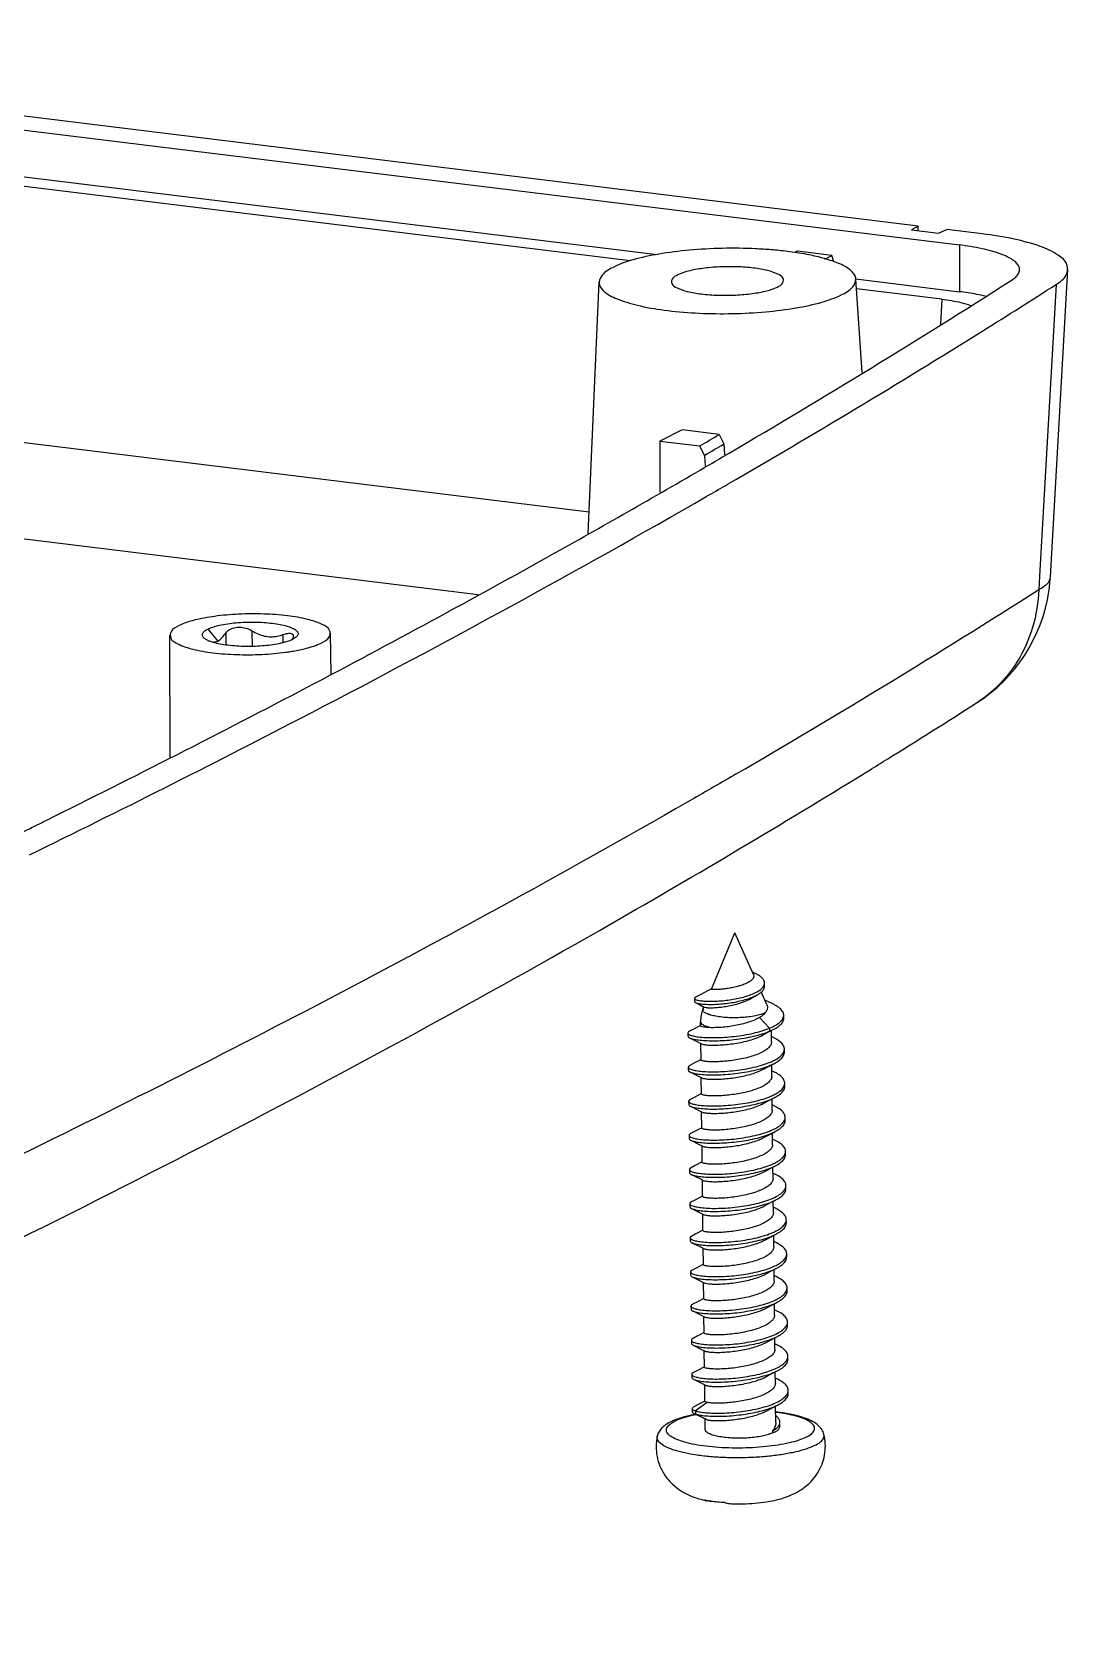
# Model space of a CAD drawing. Header units: millimetres. Extents: x -25 to 785, y -3301 to -3016.
# Drawn here: x 111.3 to 143.6, y -3164.8 to -3114.8 of the extents above; entities that cross this region are included whole.
import ezdxf

# ---------------------------------------------------------------- set-up
doc = ezdxf.new("R2010")
doc.units = ezdxf.units.MM

# ---------------------------------------------------------------- blocks, each defined once
blk = doc.blocks.new('*u2')
at = {"color": 7}
for p, q in [((73.794, 25.599), (27.889, 31.244)), ((27.108, 30.908), (75.074, 25.009)), ((64.821, 24.512), (23.929, 29.54)), ((24.476, 29.776), (65.657, 24.712)), ((73.794, 25.599), (73.584, 25.481)), ((73.792, 25.455), (73.794, 25.599)), ((73.584, 25.481), (74.423, 25.378)), ((74.423, 25.378), (74.679, 25.49)), ((75.779, 25.355), (74.679, 25.49)), ((70.03, 24.811), (69.944, 24.768)), ((71.101, 24.68), (70.03, 24.811)), ((70.88, 24.57), (71.101, 24.68)), ((71.167, 24.486), (71.101, 24.68)), ((75.074, 25.009), (75.079, 23.553)), ((77.906, 14.667), (78.451, 24.24)), ((63.516, 16.013), (63.851, 23.855)), ((72.041, 21.032), (71.85, 23.946)), ((71.851, 23.95), (75.079, 23.553)), ((74.527, 23.318), (71.87, 23.645)), ((78.086, 23.778), (77.568, 14.686)), ((8.695, 23.44), (63.545, 16.695)), ((74.527, 23.318), (74.482, 22.54)), ((-0.003, 21.504), (60.085, 14.115)), ((66.441, 19.245), (65.743, 18.9)), ((67.593, 19.103), (66.441, 19.245)), ((67.593, 19.103), (67.743, 18.809)), ((65.743, 18.9), (66.988, 18.747)), ((65.743, 18.9), (65.749, 17.304)), ((67.138, 18.452), (66.988, 18.747)), ((67.743, 18.809), (67.763, 18.469)), ((67.138, 18.452), (67.157, 18.119)), ((67.796, 17.519), (67.857, 17.554)), ((66.82, 16.955), (67.188, 17.167)), ((77.568, 14.686), (77.544, 14.27)), ((51.667, 13.04), (51.977, 12.668)), ((50.498, 9.05), (50.489, 12.851)), ((52.229, 12.917), (52.235, 12.548)), ((53.039, 12.99), (53.047, 12.499)), ((54.01, 12.87), (54.01, 12.613)), ((54.429, 12.794), (54.31, 12.715)), ((55.514, 11.635), (55.488, 12.908)), ((68.105, 8.515), (68.06, 8.489)), ((72.136, 8.56), (72.259, 8.636)), ((67.349, 1.824), (68.082, 3.579)), ((68.66, 2.279), (68.082, 3.579)), ((68.733, 2.3), (68.627, 2.353)), ((69.006, 1.915), (69.005, 2.012)), ((66.825, 1.531), (66.826, 1.435)), ((69.075, 1.346), (68.903, 1.732)), ((67.084, 1.284), (67.127, 1.261)), ((67.091, 1.206), (67.116, 1.265)), ((69.286, 1.347), (69.015, 1.481)), ((69.603, 0.914), (69.602, 1.011)), ((67.015, 0.681), (67.014, 0.806)), ((68.846, 0.935), (69.163, 0.606)), ((69.164, 0.509), (68.887, 0.356)), ((68.942, 0.383), (69.174, 0.507)), ((69.163, 0.606), (69.164, 0.509)), ((69.164, 0.509), (69.297, 0.571)), ((69.174, 0.507), (69.297, 0.571)), ((69.221, 0.175), (69.217, 0.529)), ((66.618, 0.453), (66.619, 0.357)), ((66.671, 0.302), (66.938, 0.17)), ((66.938, 0.17), (67.04, 0.118)), ((67.027, -0.382), (67.021, 0.128)), ((68.887, 0.356), (68.942, 0.383)), ((69.302, 0.299), (69.219, 0.34)), ((69.625, -0.141), (69.623, -0.044)), ((66.63, -0.61), (66.631, -0.707)), ((66.683, -0.761), (66.95, -0.894)), ((66.95, -0.894), (67.053, -0.946)), ((67.039, -1.446), (67.033, -0.936)), ((69.233, -0.889), (69.229, -0.535)), ((69.314, -0.765), (69.231, -0.723)), ((69.637, -1.205), (69.636, -1.108)), ((66.642, -1.674), (66.643, -1.771)), ((66.695, -1.825), (66.962, -1.958)), ((66.962, -1.958), (67.065, -2.009)), ((67.051, -2.51), (67.046, -2)), ((69.245, -1.953), (69.241, -1.598)), ((69.326, -1.828), (69.243, -1.787)), ((69.649, -2.268), (69.648, -2.172)), ((66.654, -2.738), (66.655, -2.834)), ((66.708, -2.889), (66.974, -3.022)), ((69.257, -3.017), (69.253, -2.662)), ((69.338, -2.892), (69.255, -2.851)), ((69.36, -2.903), (69.338, -2.892)), ((66.974, -3.022), (67.077, -3.073)), ((67.063, -3.574), (67.058, -3.064)), ((69.661, -3.332), (69.66, -3.235)), ((66.666, -3.801), (66.667, -3.898)), ((66.72, -3.952), (66.986, -4.085)), ((69.269, -4.08), (69.265, -3.726)), ((69.351, -3.956), (69.268, -3.914)), ((66.986, -4.085), (67.089, -4.137)), ((67.076, -4.637), (67.07, -4.127)), ((69.673, -4.396), (69.672, -4.299)), ((66.678, -4.865), (66.679, -4.962)), ((69.282, -5.144), (69.277, -4.79)), ((69.363, -5.019), (69.28, -4.978)), ((66.732, -5.016), (66.999, -5.149)), ((66.999, -5.149), (67.101, -5.201)), ((67.088, -5.701), (67.082, -5.191)), ((69.685, -5.46), (69.684, -5.363)), ((66.69, -5.929), (66.691, -6.026)), ((69.294, -6.208), (69.29, -5.853)), ((66.744, -6.08), (67.011, -6.213)), ((67.011, -6.213), (67.113, -6.264)), ((67.1, -6.765), (67.094, -6.255)), ((69.375, -6.083), (69.292, -6.042)), ((69.697, -6.523), (69.696, -6.427)), ((66.702, -6.993), (66.703, -7.089)), ((69.306, -7.271), (69.302, -6.917)), ((66.756, -7.143), (67.023, -7.276)), ((67.023, -7.276), (67.125, -7.328)), ((67.112, -7.828), (67.106, -7.318)), ((69.387, -7.147), (69.304, -7.106)), ((69.709, -7.587), (69.708, -7.49)), ((69.318, -8.335), (69.314, -7.981)), ((66.714, -8.056), (66.716, -8.153)), ((66.768, -8.207), (67.035, -8.34)), ((67.035, -8.34), (67.137, -8.392)), ((67.124, -8.892), (67.118, -8.382)), ((69.399, -8.211), (69.316, -8.169)), ((69.721, -8.651), (69.72, -8.554)), ((66.727, -9.12), (66.728, -9.217)), ((66.78, -9.271), (67.047, -9.404)), ((67.047, -9.404), (67.149, -9.455)), ((67.136, -9.956), (67.13, -9.446)), ((69.33, -9.399), (69.326, -9.044)), ((69.411, -9.274), (69.328, -9.233)), ((69.734, -9.714), (69.732, -9.618)), ((66.739, -10.184), (66.74, -10.28)), ((66.792, -10.335), (67.059, -10.468)), ((67.059, -10.468), (67.162, -10.519)), ((67.148, -11.021), (67.142, -10.51)), ((69.342, -10.463), (69.338, -10.108)), ((69.423, -10.338), (69.34, -10.297)), ((69.746, -10.778), (69.745, -10.681)), ((66.753, -11.249), (66.754, -11.346)), ((66.806, -11.399), (66.855, -11.418)), ((67.223, -11.057), (66.853, -11.322)), ((66.853, -11.322), (66.855, -11.418)), ((66.853, -11.422), (67.073, -11.532)), ((66.855, -11.418), (67.229, -11.601)), ((69.356, -11.687), (69.35, -11.172)), ((67.073, -11.532), (67.175, -11.583)), ((67.158, -11.905), (67.155, -11.573)), ((67.175, -11.583), (67.229, -11.601)), ((69.252, -11.947), (69.252, -12.002)), ((69.485, -11.771), (69.484, -11.675)), ((69.595, -14.033), (69.694, -13.996)), ((69.839, -13.941), (69.934, -13.897)), ((67.287, -14.134), (67.233, -14.127))]:
    blk.add_line(p, q, dxfattribs=at)
for points in [[(67.349, 1.825), (67.234, 1.764), (67.045, 1.665), (66.86, 1.568)], [(68.602, 1.539), (68.688, 1.59), (68.781, 1.643)], [(66.856, 1.402), (66.963, 1.347), (67.084, 1.284)], [(67.015, 0.692), (66.813, 0.585), (66.669, 0.509)], [(67.027, -0.372), (66.979, -0.398), (66.825, -0.479), (66.681, -0.555)], [(68.955, -0.68), (69.188, -0.556), (69.311, -0.492)], [(67.039, -1.436), (66.837, -1.543), (66.693, -1.619)], [(68.967, -1.744), (69.2, -1.62), (69.323, -1.555)], [(67.051, -2.499), (66.85, -2.606), (66.705, -2.682)], [(68.979, -2.807), (69.212, -2.684), (69.335, -2.619)], [(67.063, -3.563), (66.845, -3.679), (66.717, -3.746)], [(68.991, -3.871), (69.224, -3.747), (69.347, -3.683)], [(67.075, -4.627), (66.857, -4.743), (66.729, -4.81)], [(69.003, -4.935), (69.237, -4.811), (69.36, -4.746)], [(67.088, -5.69), (66.869, -5.806), (66.742, -5.873)], [(69.015, -5.998), (69.249, -5.875), (69.372, -5.81)], [(67.1, -6.754), (66.881, -6.87), (66.754, -6.937)], [(69.027, -7.062), (69.261, -6.938), (69.384, -6.874)], [(67.112, -7.818), (66.893, -7.934), (66.766, -8.001)], [(69.04, -8.126), (69.273, -8.002), (69.396, -7.938)], [(67.124, -8.882), (66.906, -8.997), (66.778, -9.064)], [(69.052, -9.19), (69.285, -9.066), (69.408, -9.001)], [(67.136, -9.945), (66.918, -10.061), (66.79, -10.128)], [(69.064, -10.253), (69.297, -10.13), (69.42, -10.065)], [(67.145, -11.014), (66.934, -11.126), (66.802, -11.196)], [(69.076, -11.317), (69.309, -11.193), (69.432, -11.129)]]:
    blk.add_lwpolyline(points, dxfattribs=at)
for centre, radius, start, end in [((68.185, 12.234), 12.666, 83.0818, 85.3526), ((68.46, 14.471), 10.412, 81.3681, 83.1032), ((68.788, 16.635), 8.223, 79.2638, 81.3641), ((69.022, 17.876), 6.961, 77.2023, 79.2517), ((69.705, 20.408), 4.337, 69.3817, 71.8391), ((-71.065, 255.289), 274.537, 300.41137, 302.5611), ((-60.307, 240.143), 256.84, 302.00073, 302.60402), ((-72.185, 259.333), 279.408, 300.08001, 301.98107), ((-79.516, 267.812), 288.959, 300.46461, 300.60386), ((-79.002, 266.911), 288.25, 300.46338, 300.60297), ((-80.393, 271.07), 292.868, 300.28501, 300.42241), ((-83.407, 278.484), 301.605, 299.95449, 300.08788), ((72.921, 14.951), 4.993, 351.5194, 356.7378), ((-69.174, 244.325), 272.858, 300.20615, 302.52778), ((72.915, 14.951), 5, 302.557, 351.536), ((52.036, 13.481), 0.875, 244.3919, 245.8991), ((52.114, 13.656), 1.066, 245.8886, 248.2994), ((53.933, 12.928), 0.42, 327.6855, 330.4885), ((53.113, 19.523), 7.271, 277.7717, 278.2654), ((53.221, 18.789), 6.529, 278.2501, 279.7024), ((-65.148, 231.201), 261.564, 301.84197, 302.55592), ((-68.855, 237.147), 268.571, 301.69677, 301.84441), ((68.788, 2.023), 0.219, 334.7271, 335.8661), ((68.02, 0.818), 1.007, 157.3364, 180.6506), ((68.779, 1.555), 0.533, 296.3465, 297.6967), ((69.338, 1.027), 0.266, 333.7283, 336.1114), ((69.357, -0.029), 0.269, 334.2284, 336.5998), ((69.372, -1.095), 0.265, 334.8465, 336.6204), ((69.388, -2.16), 0.261, 335.4685, 336.6318), ((69.404, -3.226), 0.257, 336.0942, 336.6327), ((69.481, -8.551), 0.239, 338.4437, 339.2847), ((69.496, -9.615), 0.237, 338.3873, 339.9325), ((67.868, -16.642), 5.313, 100.9029, 101.4679), ((67.817, -16.112), 4.768, 101.2661, 102.1201), ((66.89, -13.291), 1.816, 112.2247, 116.2864), ((68.988, -11.518), 0.551, 296.3233, 298.6788), ((69.022, -12.054), 2.056, 296.3456, 299.2694), ((67.938, -10.673), 3.525, 256.8723, 258.4646), ((67.326, -12.879), 1.255, 268.2166, 272.8756)]:
    blk.add_arc(centre, radius, start, end, dxfattribs=at)
for points, start_tangent, end_tangent in [([(76.253, 56.596), (69.348, 52.329), (62.039, 48.103), (54.329, 43.92), (46.223, 39.783), (37.725, 35.693), (28.842, 31.655), (19.579, 27.669), (9.941, 23.738)], (-0.842403, -0.538848), (-0.929379, -0.369127)), ([(75.985, 57.039), (66.4, 51.283), (54.103, 44.571), (40.794, 37.976), (26.493, 31.51), (11.224, 25.183)], (-0.846581, -0.532259), (-0.929373, -0.369142)), ([(76.041, 56.939), (62.956, 49.165), (47.116, 40.832), (29.709, 32.691), (11.309, 24.974)], (-0.845268, -0.534342), (-0.929024, -0.370018)), ([(78.442, 24.241), (78.423, 24.394), (78.146, 24.693), (77.59, 24.963), (76.774, 25.19), (75.779, 25.355)], (0.060268, 0.998182), (-0.992523, 0.122054)), ([(69.211, 24.858), (68.73, 24.889), (67.69, 24.902), (66.661, 24.846), (65.714, 24.724), (64.911, 24.546), (64.31, 24.322)], (-0.996686, 0.081342), (-0.896036, -0.443982)), ([(71.056, 24.528), (70.563, 24.664)], (-0.950047, 0.312108), (-0.97507, 0.221899)), ([(76.946, 24.24), (76.926, 24.336), (76.855, 24.442), (76.732, 24.545), (76.561, 24.643), (76.342, 24.735), (76.079, 24.819), (75.778, 24.893), (75.074, 25.009)], (0.001191, 0.999999), (-0.992523, 0.122054)), ([(64.31, 24.322), (63.949, 24.069), (63.854, 23.855)], (-0.896036, -0.443982), (-0.095175, -0.995461)), ([(66.302, 24.077), (66.126, 23.943), (66.108, 23.867)], (-0.896036, -0.443982), (-0.010963, -0.99994)), ([(69.594, 23.907), (69.583, 23.969), (69.42, 24.101), (69.103, 24.211), (68.664, 24.29), (68.146, 24.329), (67.598, 24.325), (67.076, 24.278), (66.629, 24.192), (66.302, 24.077)], (0.010963, 0.99994), (-0.896036, -0.443982)), ([(71.849, 23.946), (71.848, 23.97), (71.67, 24.23), (71.232, 24.467)], (-0.013356, 0.999911), (-0.935787, 0.352566)), ([(76.69, 23.905), (76.828, 24.01), (76.912, 24.118), (76.945, 24.227), (76.946, 24.24)], (0.842403, 0.538848), (0.001191, 0.999999)), ([(78.086, 23.778), (78.401, 24.079), (78.442, 24.241)], (0.842397, 0.538857), (0.060268, 0.998182)), ([(63.854, 23.855), (63.854, 23.803), (64.032, 23.543), (64.47, 23.307), (65.139, 23.109), (65.992, 22.965), (66.972, 22.884), (68.012, 22.871), (69.041, 22.927), (69.988, 23.049), (70.791, 23.227), (71.392, 23.451)], (-0.095175, -0.995461), (0.896036, 0.443982)), ([(66.108, 23.867), (66.119, 23.804), (66.282, 23.673), (66.599, 23.562), (67.038, 23.484), (67.556, 23.444), (68.104, 23.449), (68.626, 23.496), (69.073, 23.581), (69.4, 23.696)], (-0.010963, -0.99994), (0.896036, 0.443982)), ([(69.4, 23.696), (69.576, 23.83), (69.594, 23.907)], (0.896036, 0.443982), (0.010963, 0.99994)), ([(71.392, 23.451), (71.753, 23.704), (71.849, 23.946)], (0.896036, 0.443982), (-0.013356, 0.999911)), ([(75.887, 23.412), (75.614, 23.47), (75.079, 23.553)], (-0.972865, 0.231373), (-0.992523, 0.122054)), ([(74.527, 23.318), (75.119, 23.215), (75.418, 23.124)], (0.992523, -0.122054), (0.942183, -0.335099)), ([(46.199, 6.863), (46.657, 7.09), (54.764, 11.228), (62.475, 15.411), (67.301, 18.17)], (0.896605, 0.442832), (0.863527, 0.504303)), ([(46.113, 6.003), (54.52, 10.24), (66.82, 16.955)], (0.898337, 0.439308), (0.867117, 0.498104)), ([(77.896, 14.668), (77.859, 14.526), (77.544, 14.27)], (-0.058994, -0.998258), (-0.887358, -0.461082)), ([(77.544, 14.27), (77.352, 13.094), (76.876, 12.03), (76.147, 11.152), (75.605, 10.737)], (-0.038992, -0.99924), (-0.842729, -0.538338)), ([(55.478, 12.908), (55.462, 12.996), (55.23, 13.184), (54.778, 13.341), (54.15, 13.453), (53.41, 13.509), (52.628, 13.504), (51.881, 13.436), (51.243, 13.315), (50.775, 13.15)], (0.005647, 0.999984), (-0.896036, -0.443982)), ([(50.775, 13.15), (50.524, 12.959), (50.499, 12.851)], (-0.896036, -0.443982), (-0.016273, -0.999868)), ([(51.531, 12.781), (51.527, 12.785), (51.505, 12.822), (51.497, 12.859), (51.504, 12.896), (51.524, 12.933), (51.558, 12.97), (51.667, 13.04)], (-0.651113, 0.758981), (0.896036, 0.443982)), ([(51.667, 13.04), (51.828, 13.104), (52.034, 13.159), (52.545, 13.236), (53.124, 13.257), (53.411, 13.246), (53.682, 13.221), (53.926, 13.183), (54.134, 13.133), (54.299, 13.073), (54.413, 13.006), (54.45, 12.97), (54.472, 12.934), (54.48, 12.897), (54.473, 12.859), (54.453, 12.822), (54.429, 12.794)], (0.896036, 0.443982), (-0.717557, -0.6965)), ([(52.229, 12.917), (52.345, 13.023), (52.494, 13.082), (52.667, 13.098), (52.856, 13.068), (53.039, 12.99)], (0.575765, 0.817616), (0.859904, -0.510455)), ([(50.499, 12.851), (50.515, 12.76), (50.747, 12.572), (51.199, 12.414), (51.827, 12.302), (52.567, 12.246), (53.349, 12.252), (54.096, 12.319)], (-0.016273, -0.999868), (0.990809, 0.135271)), ([(51.55, 12.761), (51.531, 12.781)], (-0.737331, 0.675532), (-0.651113, 0.758981)), ([(51.658, 12.692), (51.564, 12.75), (51.55, 12.761)], (-0.90151, 0.432757), (-0.737331, 0.675532)), ([(53.994, 12.608), (53.943, 12.596), (53.432, 12.52), (52.854, 12.498), (52.566, 12.509), (52.295, 12.534), (52.051, 12.572), (51.843, 12.623), (51.72, 12.665)], (-0.971856, -0.235576), (-0.928973, 0.370147)), ([(51.846, 12.638), (51.977, 12.668)], (0.999999, -0.001615), (0.896035, 0.443984)), ([(51.977, 12.668), (52.102, 12.762), (52.229, 12.917)], (0.896035, 0.443984), (0.575765, 0.817616)), ([(53.039, 12.99), (53.234, 12.889), (53.432, 12.824), (53.63, 12.801), (53.824, 12.82), (54.01, 12.87)], (0.859904, -0.510455), (0.943601, 0.331085)), ([(54.31, 12.715), (54.149, 12.651), (53.994, 12.608)], (-0.896036, -0.443982), (-0.971856, -0.235576)), ([(54.01, 12.87), (54.162, 12.907), (54.271, 12.901), (54.325, 12.857), (54.331, 12.824)], (0.943601, 0.331085), (-0.009584, -0.999954)), ([(54.323, 12.778), (54.298, 12.722)], (-0.296363, -0.955075), (-0.49163, -0.870804)), ([(54.322, 12.354), (54.735, 12.441), (55.202, 12.606)], (0.985644, 0.168838), (0.896036, 0.443982)), ([(54.331, 12.824), (54.323, 12.778)], (-0.009584, -0.999954), (-0.296363, -0.955075)), ([(55.202, 12.606), (55.453, 12.797), (55.478, 12.908)], (0.896036, 0.443982), (0.005647, 0.999984)), ([(14.431, -20.068), (24.399, -15.874), (38.64, -9.432), (51.935, -2.846), (64.263, 3.879), (72.136, 8.56)], (0.925561, 0.378599), (0.851121, 0.524969)), ([(68.06, 8.489), (66.62, 7.656), (54.718, 1.139), (44.211, -4.138)], (-0.86404, -0.503423), (-0.900186, -0.435506)), ([(45.501, 6.52), (46.199, 6.863)], (0.897463, 0.44109), (0.896605, 0.442832)), ([(68.625, 2.125), (68.55, 2.061), (68.441, 2), (68.308, 1.946), (68.159, 1.901), (67.997, 1.864), (67.835, 1.837), (67.688, 1.819), (67.557, 1.81), (67.452, 1.809), (67.383, 1.813), (67.351, 1.821), (67.352, 1.823)], (-0.662062, -0.749449), (0.546904, 0.837196)), ([(68.66, 2.279), (68.669, 2.25), (68.664, 2.187), (68.625, 2.125)], (0.40839, -0.912808), (-0.662062, -0.749449)), ([(69.005, 2.012), (69.005, 2.014), (68.984, 2.093), (68.929, 2.168), (68.844, 2.237), (68.733, 2.3)], (-0.009771, 0.999952), (-0.8974, 0.441217)), ([(68.988, 1.933), (69.005, 2.012)], (0.40884, 0.912606), (-0.009771, 0.999952)), ([(66.828, 1.531), (66.831, 1.516), (66.881, 1.488), (66.978, 1.464), (67.115, 1.449), (67.287, 1.442), (67.484, 1.446), (67.699, 1.461), (67.921, 1.487), (68.142, 1.526), (68.351, 1.575), (68.541, 1.634), (68.705, 1.701), (68.836, 1.775), (68.931, 1.853), (68.986, 1.929)], (0.004088, -0.999992), (0.4269, 0.904299)), ([(66.859, 1.571), (66.831, 1.547), (66.828, 1.531)], (-0.923444, -0.383732), (0.004088, -0.999992)), ([(66.855, 1.399), (66.894, 1.387), (66.999, 1.365), (67.145, 1.35), (67.325, 1.345), (67.53, 1.351), (67.75, 1.369), (67.976, 1.399), (68.198, 1.441), (68.406, 1.493), (68.592, 1.556), (68.749, 1.626), (68.781, 1.643)], (0.886935, -0.461895), (0.86999, 0.493069)), ([(67.126, 1.26), (67.148, 1.254), (67.221, 1.244), (67.334, 1.241), (67.482, 1.247), (67.654, 1.263), (67.844, 1.291), (68.044, 1.332), (68.24, 1.385), (68.417, 1.448), (68.574, 1.523), (68.602, 1.539)], (0.903233, -0.429151), (0.859128, 0.511761)), ([(68.781, 1.643), (68.872, 1.702), (68.956, 1.783), (68.999, 1.865), (69.006, 1.915)], (0.86999, 0.493069), (-0.007669, 0.999971)), ([(66.829, 1.435), (66.836, 1.415), (66.855, 1.399)], (0.120591, -0.992702), (0.886935, -0.461895)), ([(69.016, 1.078), (68.887, 1.028), (68.72, 0.986), (68.522, 0.955), (68.303, 0.935), (68.074, 0.928), (67.847, 0.934), (67.634, 0.953), (67.444, 0.984), (67.288, 1.025), (67.172, 1.074), (67.104, 1.129), (67.086, 1.187), (67.091, 1.206)], (-0.896036, -0.443982), (0.38999, 0.920819)), ([(69.027, 1.083), (68.979, 1.032), (68.919, 0.983), (68.846, 0.935)], (-0.62306, -0.782174), (-0.859284, -0.511499)), ([(69.075, 1.346), (69.093, 1.28), (69.083, 1.182), (69.027, 1.083)], (0.405192, -0.914232), (-0.62306, -0.782174)), ([(69.602, 1.011), (69.602, 1.018), (69.567, 1.126), (69.474, 1.229), (69.327, 1.326), (69.286, 1.347)], (-0.006626, 0.999978), (-0.896868, 0.442299)), ([(69.582, 0.919), (69.602, 1.011)], (0.404894, 0.914364), (-0.006626, 0.999978)), ([(66.621, 0.454), (66.628, 0.429), (66.694, 0.389), (66.818, 0.354), (66.995, 0.328), (67.218, 0.312), (67.477, 0.309), (67.763, 0.321), (68.063, 0.348), (68.365, 0.391), (68.657, 0.449), (68.927, 0.521), (69.163, 0.606)], (0.063908, -0.997956), (0.922244, 0.386608)), ([(66.669, 0.51), (66.623, 0.472), (66.621, 0.454)], (-0.917593, -0.397521), (0.063908, -0.997956)), ([(67.303, 0.621), (67.164, 0.667), (67.068, 0.721), (67.02, 0.778), (67.015, 0.806)], (-0.96614, 0.25802), (-0.006644, 0.999978)), ([(67.303, 0.621), (67.161, 0.632), (67.065, 0.65), (67.019, 0.672), (67.019, 0.681)], (-0.999226, 0.039341), (0.145632, 0.989339)), ([(68.846, 0.935), (68.69, 0.856), (68.505, 0.787), (68.302, 0.73), (68.085, 0.684), (67.869, 0.651), (67.66, 0.63), (67.469, 0.62), (67.303, 0.621)], (-0.859284, -0.511499), (-0.999226, 0.039341)), ([(68.928, 0.424), (69.164, 0.509)], (0.955253, 0.295789), (0.922244, 0.386608)), ([(69.163, 0.606), (69.353, 0.7), (69.493, 0.802), (69.577, 0.909)], (0.922244, 0.386608), (0.44257, 0.896734)), ([(69.297, 0.571), (69.354, 0.603), (69.494, 0.705), (69.578, 0.812), (69.603, 0.914)], (0.8854, 0.46483), (-0.006626, 0.999978)), ([(66.622, 0.357), (66.629, 0.332), (66.67, 0.301)], (0.063908, -0.997956), (0.927691, -0.373348)), ([(66.67, 0.301), (66.695, 0.292), (66.819, 0.257), (66.996, 0.231), (67.219, 0.215), (67.478, 0.213), (67.764, 0.224), (68.064, 0.251), (68.366, 0.294), (68.658, 0.352), (68.928, 0.424)], (0.927691, -0.373348), (0.955253, 0.295789)), ([(67.04, 0.118), (67.105, 0.098), (67.219, 0.083), (67.379, 0.076), (67.572, 0.079), (67.788, 0.094), (68.019, 0.121), (68.257, 0.161), (68.487, 0.214), (68.701, 0.28), (68.887, 0.356)], (0.791784, -0.610801), (0.902536, 0.430614)), ([(69.221, 0.175), (69.22, 0.152), (69.183, 0.055), (69.096, -0.04)], (0.020224, -0.999795), (-0.769573, -0.638559)), ([(69.623, -0.044), (69.623, -0.035), (69.586, 0.076), (69.489, 0.182), (69.337, 0.281), (69.302, 0.299)], (-0.005575, 0.999984), (-0.895785, 0.444487)), ([(66.633, -0.61), (66.641, -0.636), (66.708, -0.676), (66.833, -0.71), (67.012, -0.737), (67.236, -0.752), (67.496, -0.754), (67.782, -0.742), (68.082, -0.715), (68.384, -0.672), (68.676, -0.613), (68.945, -0.541), (69.181, -0.456), (69.254, -0.423)], (0.079799, -0.996811), (0.903772, 0.428015)), ([(66.682, -0.763), (66.709, -0.773), (66.835, -0.807), (67.013, -0.833), (67.237, -0.849), (67.497, -0.851), (67.783, -0.839), (68.083, -0.812), (68.386, -0.768), (68.677, -0.71), (68.946, -0.638), (69.182, -0.552), (69.311, -0.492)], (0.926169, -0.377108), (0.88549, 0.464658)), ([(69.096, -0.04), (68.969, -0.125), (68.804, -0.204), (68.611, -0.272), (68.4, -0.33), (68.172, -0.376), (67.938, -0.411), (67.715, -0.433), (67.515, -0.443), (67.337, -0.443), (67.193, -0.434), (67.093, -0.418), (67.038, -0.398), (67.03, -0.382)], (-0.769573, -0.638559), (-0.216515, 0.976279)), ([(69.254, -0.423), (69.373, -0.36), (69.514, -0.256), (69.599, -0.146)], (0.903772, 0.428015), (0.434735, 0.900558)), ([(69.311, -0.492), (69.374, -0.456), (69.515, -0.352), (69.6, -0.243), (69.625, -0.141)], (0.88549, 0.464658), (-0.005575, 0.999984)), ([(69.604, -0.136), (69.623, -0.044)], (0.397094, 0.917778), (-0.005575, 0.999984)), ([(66.681, -0.554), (66.635, -0.593), (66.633, -0.61)], (-0.915606, -0.402077), (0.079799, -0.996811)), ([(66.634, -0.707), (66.642, -0.732), (66.682, -0.763)], (0.079799, -0.996811), (0.926169, -0.377108)), ([(67.051, -0.948), (67.099, -0.961), (67.199, -0.977), (67.339, -0.987), (67.513, -0.987), (67.714, -0.977), (67.936, -0.956), (68.167, -0.922), (68.392, -0.876), (68.607, -0.819), (68.805, -0.749), (68.955, -0.68)], (0.792217, -0.610239), (0.881675, 0.471858)), ([(69.233, -0.889), (69.231, -0.917), (69.193, -1.013), (69.108, -1.104)], (0.019461, -0.999811), (-0.769573, -0.638559)), ([(69.636, -1.108), (69.635, -1.096), (69.597, -0.986), (69.498, -0.879), (69.345, -0.78), (69.314, -0.765)], (-0.004387, 0.99999), (-0.895799, 0.44446)), ([(66.645, -1.674), (66.654, -1.7), (66.723, -1.74), (66.849, -1.775), (67.028, -1.801), (67.253, -1.816), (67.514, -1.818), (67.801, -1.805), (68.102, -1.778), (68.403, -1.734), (68.695, -1.676), (68.963, -1.603), (69.198, -1.517), (69.266, -1.486)], (0.094736, -0.995502), (0.903751, 0.428059)), ([(69.108, -1.104), (68.981, -1.189), (68.814, -1.268), (68.617, -1.338), (68.401, -1.396), (68.176, -1.441), (67.946, -1.475), (67.725, -1.497), (67.523, -1.507), (67.348, -1.507), (67.207, -1.498), (67.106, -1.482), (67.05, -1.461), (67.042, -1.445)], (-0.769573, -0.638559), (-0.215929, 0.976409)), ([(69.266, -1.486), (69.389, -1.421), (69.529, -1.317), (69.612, -1.208)], (0.903751, 0.428059), (0.425022, 0.905183)), ([(69.323, -1.555), (69.39, -1.518), (69.53, -1.414), (69.613, -1.304), (69.637, -1.205)], (0.885514, 0.464614), (-0.004387, 0.99999)), ([(69.616, -1.2), (69.636, -1.108)], (0.396796, 0.917907), (-0.004387, 0.99999)), ([(66.693, -1.618), (66.646, -1.658), (66.645, -1.674)], (-0.913158, -0.407606), (0.094736, -0.995502)), ([(66.646, -1.77), (66.655, -1.797), (66.694, -1.827)], (0.094736, -0.995502), (0.924173, -0.381975)), ([(66.694, -1.827), (66.724, -1.837), (66.85, -1.872), (67.03, -1.898), (67.254, -1.913), (67.516, -1.915), (67.802, -1.902), (68.103, -1.874), (68.405, -1.831), (68.696, -1.772), (68.964, -1.699), (69.199, -1.614), (69.323, -1.555)], (0.924173, -0.381975), (0.885514, 0.464614)), ([(67.063, -2.011), (67.111, -2.025), (67.212, -2.041), (67.356, -2.05), (67.535, -2.05), (67.736, -2.04), (67.959, -2.018), (68.192, -1.983), (68.42, -1.936), (68.632, -1.879), (68.824, -1.81), (68.967, -1.744)], (0.794829, -0.606833), (0.881666, 0.471874)), ([(69.245, -1.953), (69.243, -1.984), (69.204, -2.077), (69.12, -2.168)], (0.017636, -0.999844), (-0.769573, -0.638559)), ([(69.648, -2.172), (69.647, -2.157), (69.607, -2.047), (69.508, -1.941), (69.352, -1.842), (69.326, -1.828)], (-0.003406, 0.999994), (-0.895818, 0.44442)), ([(69.12, -2.168), (68.994, -2.252), (68.832, -2.33), (68.641, -2.398), (68.428, -2.456), (68.202, -2.503), (67.972, -2.537), (67.753, -2.56), (67.551, -2.571), (67.371, -2.571), (67.225, -2.562), (67.122, -2.546), (67.064, -2.526), (67.054, -2.509)], (-0.769573, -0.638559), (-0.250221, 0.968189)), ([(69.279, -2.55), (69.405, -2.482), (69.544, -2.378), (69.626, -2.269)], (0.903727, 0.42811), (0.415186, 0.909737)), ([(69.335, -2.619), (69.406, -2.579), (69.545, -2.475), (69.627, -2.365), (69.649, -2.268)], (0.88554, 0.464563), (-0.003406, 0.999994)), ([(69.628, -2.264), (69.648, -2.172)], (0.39663, 0.917979), (-0.003406, 0.999994)), ([(66.705, -2.682), (66.658, -2.722), (66.657, -2.737)], (-0.910266, -0.414024), (0.108487, -0.994098)), ([(66.657, -2.737), (66.667, -2.765), (66.737, -2.805), (66.865, -2.839), (67.045, -2.865), (67.271, -2.88), (67.533, -2.882), (67.82, -2.869), (68.121, -2.841), (68.423, -2.797), (68.713, -2.738), (68.981, -2.665), (69.215, -2.579), (69.279, -2.55)], (0.108487, -0.994098), (0.903727, 0.42811)), ([(66.658, -2.834), (66.668, -2.862), (66.707, -2.891)], (0.108487, -0.994098), (0.921722, -0.387852)), ([(66.707, -2.891), (66.738, -2.902), (66.866, -2.936), (67.046, -2.962), (67.272, -2.977), (67.534, -2.978), (67.821, -2.965), (68.122, -2.937), (68.424, -2.894), (68.714, -2.835), (68.982, -2.761), (69.216, -2.675), (69.335, -2.619)], (0.921722, -0.387852), (0.88554, 0.464563)), ([(67.076, -3.075), (67.129, -3.09), (67.231, -3.106), (67.376, -3.114), (67.555, -3.114), (67.757, -3.103), (67.977, -3.081), (68.204, -3.047), (68.43, -3), (68.644, -2.942), (68.838, -2.873), (68.979, -2.807)], (0.783025, -0.62199), (0.881665, 0.471876)), ([(69.66, -3.235), (69.659, -3.218), (69.618, -3.108), (69.517, -3.002), (69.36, -2.903)], (-0.002643, 0.999997), (-0.888125, 0.459603)), ([(69.132, -3.231), (69.005, -3.317), (68.838, -3.396), (68.642, -3.465), (68.429, -3.522), (68.2, -3.569), (67.966, -3.603), (67.744, -3.625), (67.544, -3.635), (67.37, -3.634), (67.228, -3.625), (67.128, -3.609), (67.074, -3.588), (67.066, -3.573)], (-0.769573, -0.638559), (-0.205488, 0.97866)), ([(69.257, -3.017), (69.251, -3.067), (69.21, -3.151), (69.132, -3.231)], (0.008673, -0.999962), (-0.769573, -0.638559)), ([(69.291, -3.614), (69.421, -3.544), (69.559, -3.439), (69.639, -3.33)], (0.903699, 0.428169), (0.405234, 0.914213)), ([(69.347, -3.683), (69.422, -3.64), (69.56, -3.536), (69.64, -3.426), (69.661, -3.332)], (0.885568, 0.464509), (-0.002643, 0.999997)), ([(69.64, -3.328), (69.66, -3.235)], (0.396622, 0.917982), (-0.002643, 0.999997)), ([(66.717, -3.746), (66.669, -3.787), (66.669, -3.801)], (-0.906944, -0.421252), (0.120816, -0.992675)), ([(66.669, -3.801), (66.68, -3.83), (66.751, -3.87), (66.881, -3.904), (67.062, -3.929), (67.289, -3.944), (67.552, -3.945), (67.839, -3.932), (68.14, -3.903), (68.442, -3.859), (68.732, -3.8), (68.999, -3.726), (69.232, -3.64), (69.291, -3.614)], (0.120816, -0.992675), (0.903699, 0.428169)), ([(66.67, -3.898), (66.681, -3.926), (66.719, -3.955)], (0.120816, -0.992675), (0.918849, -0.394609)), ([(66.719, -3.955), (66.752, -3.966), (66.882, -4), (67.063, -4.026), (67.29, -4.04), (67.553, -4.042), (67.84, -4.029), (68.141, -4), (68.443, -3.956), (68.733, -3.897), (69, -3.823), (69.233, -3.737), (69.347, -3.683)], (0.918849, -0.394609), (0.885568, 0.464509)), ([(67.087, -4.139), (67.134, -4.152), (67.234, -4.168), (67.375, -4.178), (67.547, -4.178), (67.747, -4.168), (67.969, -4.147), (68.202, -4.113), (68.43, -4.067), (68.645, -4.01), (68.843, -3.94), (68.991, -3.871)], (0.79722, -0.603689), (0.881672, 0.471864)), ([(69.672, -4.299), (69.671, -4.279), (69.628, -4.169), (69.526, -4.063), (69.368, -3.965), (69.351, -3.956)], (-0.002076, 0.999998), (-0.895879, 0.444298)), ([(69.144, -4.295), (69.018, -4.38), (68.853, -4.458), (68.657, -4.528), (68.442, -4.586), (68.216, -4.632), (67.988, -4.666), (67.767, -4.688), (67.564, -4.698), (67.387, -4.698), (67.245, -4.689), (67.144, -4.674), (67.087, -4.653), (67.078, -4.637)], (-0.769573, -0.638559), (-0.230748, 0.973013)), ([(69.269, -4.08), (69.268, -4.109), (69.229, -4.204), (69.144, -4.295)], (0.019244, -0.999815), (-0.769573, -0.638559)), ([(69.303, -4.677), (69.437, -4.605), (69.573, -4.5), (69.652, -4.391)], (0.903667, 0.428235), (0.395153, 0.918615)), ([(69.36, -4.746), (69.438, -4.702), (69.574, -4.597), (69.653, -4.488), (69.673, -4.396)], (0.885599, 0.464451), (-0.002076, 0.999998)), ([(69.652, -4.391), (69.672, -4.299)], (0.395153, 0.918615), (-0.002076, 0.999998)), ([(66.729, -4.81), (66.681, -4.852), (66.681, -4.865)], (-0.903223, -0.429172), (0.131487, -0.991318)), ([(66.681, -4.865), (66.693, -4.894), (66.766, -4.934), (66.896, -4.968), (67.079, -4.993), (67.307, -5.008), (67.57, -5.009), (67.858, -4.995), (68.159, -4.966), (68.461, -4.922), (68.751, -4.862), (69.017, -4.788), (69.249, -4.702), (69.303, -4.677)], (0.131487, -0.991318), (0.903667, 0.428235)), ([(66.682, -4.961), (66.694, -4.991), (66.731, -5.019)], (0.131487, -0.991318), (0.915602, -0.402086)), ([(66.731, -5.019), (66.767, -5.031), (66.897, -5.065), (67.08, -5.09), (67.308, -5.104), (67.571, -5.105), (67.859, -5.092), (68.16, -5.063), (68.462, -5.019), (68.752, -4.959), (69.018, -4.885), (69.25, -4.799), (69.36, -4.746)], (0.915602, -0.402086), (0.885599, 0.464451)), ([(67.1, -5.202), (67.15, -5.217), (67.252, -5.233), (67.398, -5.242), (67.578, -5.241), (67.779, -5.231), (68, -5.208), (68.231, -5.174), (68.459, -5.127), (68.671, -5.069), (68.861, -5.001), (69.003, -4.935)], (0.787969, -0.615715), (0.881667, 0.471872)), ([(69.156, -5.359), (69.03, -5.444), (68.867, -5.522), (68.676, -5.59), (68.464, -5.647), (68.237, -5.694), (68.006, -5.729), (67.785, -5.751), (67.584, -5.762), (67.404, -5.762), (67.259, -5.753), (67.156, -5.737), (67.1, -5.717), (67.09, -5.7)], (-0.769573, -0.638559), (-0.238214, 0.971213)), ([(69.281, -5.144), (69.279, -5.176), (69.241, -5.269), (69.156, -5.359)], (0.017241, -0.999851), (-0.769573, -0.638559)), ([(69.315, -5.741), (69.453, -5.666), (69.588, -5.562), (69.665, -5.452)], (0.903631, 0.428311), (0.384961, 0.922933)), ([(69.684, -5.363), (69.683, -5.34), (69.638, -5.23), (69.535, -5.124), (69.376, -5.026), (69.363, -5.019)], (-0.001727, 0.999999), (-0.895918, 0.444219)), ([(69.372, -5.81), (69.454, -5.763), (69.589, -5.658), (69.667, -5.549), (69.685, -5.46)], (0.885631, 0.46439), (-0.001727, 0.999999)), ([(69.665, -5.452), (69.684, -5.363)], (0.384961, 0.922933), (-0.001727, 0.999999)), ([(66.742, -5.873), (66.74, -5.874), (66.693, -5.916), (66.693, -5.928)], (-0.899199, -0.43754), (0.140256, -0.990115)), ([(66.693, -5.928), (66.706, -5.959), (66.78, -5.999), (66.912, -6.033), (67.096, -6.058), (67.325, -6.072), (67.589, -6.072), (67.877, -6.058), (68.178, -6.029), (68.48, -5.984), (68.769, -5.924), (69.035, -5.85), (69.266, -5.763), (69.315, -5.741)], (0.140256, -0.990115), (0.903631, 0.428311)), ([(66.743, -6.082), (66.781, -6.096), (66.913, -6.129), (67.097, -6.154), (67.326, -6.168), (67.59, -6.169), (67.878, -6.155), (68.179, -6.126), (68.481, -6.081), (68.77, -6.021), (69.036, -5.947), (69.267, -5.86), (69.372, -5.81)], (0.912042, -0.410097), (0.885631, 0.46439)), ([(67.112, -6.266), (67.164, -6.281), (67.265, -6.297), (67.407, -6.305), (67.585, -6.305), (67.787, -6.295), (68.008, -6.273), (68.235, -6.239), (68.461, -6.193), (68.675, -6.135), (68.872, -6.065), (69.015, -5.998)], (0.783556, -0.621321), (0.881658, 0.471888)), ([(66.694, -6.025), (66.707, -6.056), (66.743, -6.082)], (0.140256, -0.990115), (0.912042, -0.410097)), ([(69.169, -6.422), (69.041, -6.508), (68.872, -6.588), (68.674, -6.658), (68.459, -6.715), (68.233, -6.761), (68.001, -6.795), (67.779, -6.816), (67.579, -6.826), (67.406, -6.825), (67.265, -6.816), (67.165, -6.8), (67.11, -6.78), (67.103, -6.764)], (-0.769573, -0.638559), (-0.203371, 0.979102)), ([(69.293, -6.208), (69.292, -6.237), (69.253, -6.332), (69.169, -6.422)], (0.018926, -0.999821), (-0.769573, -0.638559)), ([(69.696, -6.427), (69.694, -6.402), (69.649, -6.291), (69.544, -6.186), (69.384, -6.088), (69.375, -6.083)], (-0.001585, 0.999999), (-0.895964, 0.444126)), ([(69.679, -6.513), (69.696, -6.427)], (0.374655, 0.927164), (-0.001585, 0.999999)), ([(66.704, -6.992), (66.719, -7.024), (66.795, -7.063), (66.928, -7.097), (67.113, -7.122), (67.343, -7.135), (67.607, -7.136), (67.896, -7.122), (68.198, -7.092), (68.499, -7.047), (68.788, -6.986), (69.053, -6.912), (69.283, -6.825), (69.328, -6.805)], (0.146877, -0.989155), (0.903591, 0.428397)), ([(66.754, -6.937), (66.751, -6.939), (66.704, -6.981), (66.704, -6.992)], (-0.895188, -0.445689), (0.146877, -0.989155)), ([(66.755, -7.146), (66.796, -7.16), (66.929, -7.194), (67.114, -7.219), (67.344, -7.232), (67.608, -7.232), (67.897, -7.218), (68.199, -7.189), (68.5, -7.143), (68.789, -7.083), (69.054, -7.009), (69.284, -6.922), (69.384, -6.874)], (0.908247, -0.418434), (0.885663, 0.464328)), ([(69.328, -6.805), (69.469, -6.728), (69.602, -6.623), (69.679, -6.513)], (0.903591, 0.428397), (0.374655, 0.927164)), ([(69.384, -6.874), (69.47, -6.825), (69.603, -6.72), (69.68, -6.61), (69.697, -6.523)], (0.885663, 0.464328), (-0.001585, 0.999999)), ([(66.705, -7.089), (66.72, -7.12), (66.755, -7.146)], (0.146877, -0.989155), (0.908247, -0.418434)), ([(69.181, -7.486), (69.055, -7.571), (68.892, -7.649), (68.697, -7.718), (68.483, -7.776), (68.256, -7.822), (68.029, -7.856), (67.808, -7.879), (67.606, -7.889), (67.427, -7.889), (67.284, -7.881), (67.182, -7.865), (67.124, -7.845), (67.115, -7.828)], (-0.769573, -0.638559), (-0.245774, 0.969327)), ([(67.124, -7.33), (67.17, -7.343), (67.269, -7.359), (67.41, -7.369), (67.583, -7.369), (67.782, -7.36), (68.005, -7.338), (68.238, -7.304), (68.467, -7.258), (68.682, -7.2), (68.879, -7.131), (69.027, -7.062)], (0.799349, -0.600867), (0.88167, 0.471867)), ([(69.306, -7.271), (69.304, -7.297), (69.266, -7.394), (69.181, -7.486)], (0.019869, -0.999803), (-0.769573, -0.638559)), ([(69.708, -7.49), (69.706, -7.463), (69.659, -7.353), (69.553, -7.247), (69.391, -7.149), (69.387, -7.147)], (-0.001642, 0.999999), (-0.896017, 0.444019)), ([(69.692, -7.575), (69.708, -7.49)], (0.366706, 0.930337), (-0.001642, 0.999999)), ([(66.716, -8.056), (66.733, -8.088), (66.81, -8.128), (66.944, -8.161), (67.13, -8.186), (67.361, -8.199), (67.626, -8.199), (67.915, -8.185), (68.217, -8.155), (68.518, -8.109), (68.807, -8.049), (69.071, -7.974), (69.3, -7.887), (69.34, -7.868)], (0.151098, -0.988519), (0.903544, 0.428495)), ([(66.766, -8.001), (66.761, -8.003), (66.716, -8.046), (66.716, -8.056)], (-0.891259, -0.453494), (0.151098, -0.988519)), ([(66.767, -8.21), (66.811, -8.225), (66.945, -8.258), (67.131, -8.283), (67.362, -8.296), (67.627, -8.296), (67.916, -8.282), (68.218, -8.252), (68.519, -8.206), (68.808, -8.145), (69.072, -8.07), (69.301, -7.983), (69.396, -7.938)], (0.904308, -0.42688), (0.885697, 0.464264)), ([(69.34, -7.868), (69.485, -7.789), (69.617, -7.684), (69.692, -7.575)], (0.903544, 0.428495), (0.366706, 0.930337)), ([(69.396, -7.938), (69.486, -7.886), (69.618, -7.781), (69.693, -7.671), (69.709, -7.587)], (0.885697, 0.464264), (-0.001642, 0.999999)), ([(66.717, -8.153), (66.734, -8.185), (66.767, -8.21)], (0.151098, -0.988519), (0.904308, -0.42688)), ([(67.136, -8.393), (67.188, -8.408), (67.292, -8.424), (67.438, -8.433), (67.619, -8.432), (67.821, -8.421), (68.04, -8.399), (68.269, -8.364), (68.496, -8.318), (68.708, -8.26), (68.899, -8.191), (69.04, -8.126)], (0.783725, -0.621108), (0.881668, 0.471871)), ([(69.318, -8.335), (69.315, -8.367), (69.277, -8.46), (69.193, -8.55)], (0.017137, -0.999853), (-0.769573, -0.638559)), ([(69.72, -8.554), (69.718, -8.524), (69.669, -8.414), (69.562, -8.308), (69.399, -8.211)], (-0.00189, 0.999998), (-0.896078, 0.443897)), ([(66.728, -9.12), (66.746, -9.153), (66.824, -9.193), (66.96, -9.226), (67.147, -9.25), (67.379, -9.263), (67.645, -9.263), (67.934, -9.248), (68.236, -9.218), (68.537, -9.172), (68.825, -9.111), (69.089, -9.036), (69.317, -8.948), (69.352, -8.932)], (0.15266, -0.988279), (0.903492, 0.428605)), ([(66.779, -9.273), (66.825, -9.289), (66.961, -9.323), (67.148, -9.347), (67.38, -9.36), (67.646, -9.36), (67.935, -9.345), (68.237, -9.314), (68.538, -9.268), (68.826, -9.207), (69.09, -9.132), (69.318, -9.045), (69.408, -9.001)], (0.900328, -0.435213), (0.88573, 0.464201)), ([(69.193, -8.55), (69.066, -8.635), (68.902, -8.713), (68.709, -8.782), (68.498, -8.839), (68.27, -8.886), (68.037, -8.921), (67.814, -8.943), (67.613, -8.953), (67.435, -8.953), (67.291, -8.944), (67.19, -8.928), (67.135, -8.907), (67.127, -8.891)], (-0.769573, -0.638559), (-0.219335, 0.97565)), ([(69.352, -8.932), (69.5, -8.85), (69.631, -8.745), (69.704, -8.639)], (0.903492, 0.428605), (0.367401, 0.930063)), ([(69.408, -9.001), (69.501, -8.947), (69.633, -8.842), (69.706, -8.732), (69.721, -8.651)], (0.88573, 0.464201), (-0.00189, 0.999998)), ([(69.705, -8.635), (69.72, -8.554)], (0.353709, 0.935355), (-0.00189, 0.999998)), ([(66.778, -9.065), (66.771, -9.068), (66.728, -9.111), (66.728, -9.12)], (-0.887457, -0.460891), (0.15266, -0.988279)), ([(66.729, -9.216), (66.747, -9.25), (66.779, -9.273)], (0.15266, -0.988279), (0.900328, -0.435213)), ([(67.148, -9.457), (67.198, -9.471), (67.299, -9.487), (67.439, -9.496), (67.615, -9.497), (67.816, -9.486), (68.037, -9.465), (68.267, -9.431), (68.492, -9.385), (68.706, -9.328), (68.904, -9.258), (69.052, -9.19)], (0.787144, -0.616769), (0.881665, 0.471876)), ([(69.33, -9.399), (69.328, -9.426), (69.29, -9.522), (69.205, -9.613)], (0.019493, -0.99981), (-0.769573, -0.638559)), ([(69.732, -9.618), (69.729, -9.585), (69.68, -9.475), (69.571, -9.37), (69.411, -9.274)], (-0.002319, 0.999997), (-0.896137, 0.443777)), ([(66.74, -10.183), (66.759, -10.218), (66.839, -10.257), (66.976, -10.29), (67.164, -10.314), (67.397, -10.327), (67.663, -10.326), (67.953, -10.311), (68.255, -10.28), (68.556, -10.234), (68.844, -10.173), (69.107, -10.097), (69.334, -10.01), (69.365, -9.995)], (0.15131, -0.988486), (0.903433, 0.428728)), ([(69.205, -9.613), (69.078, -9.699), (68.91, -9.778), (68.712, -9.848), (68.497, -9.906), (68.272, -9.951), (68.042, -9.985), (67.82, -10.007), (67.619, -10.017), (67.444, -10.017), (67.303, -10.008), (67.203, -9.992), (67.147, -9.971), (67.139, -9.955)], (-0.769573, -0.638559), (-0.212774, 0.977102)), ([(69.365, -9.995), (69.516, -9.912), (69.646, -9.806), (69.716, -9.702)], (0.903433, 0.428728), (0.368279, 0.929715)), ([(69.42, -10.065), (69.517, -10.009), (69.647, -9.903), (69.719, -9.793), (69.733, -9.714)], (0.885763, 0.464138), (-0.002319, 0.999997)), ([(69.718, -9.696), (69.732, -9.618)], (0.343076, 0.939308), (-0.002319, 0.999997)), ([(66.79, -10.128), (66.782, -10.133), (66.74, -10.175), (66.74, -10.183)], (-0.883827, -0.467813), (0.15131, -0.988486)), ([(66.741, -10.28), (66.76, -10.315), (66.791, -10.337)], (0.15131, -0.988486), (0.896411, -0.443223)), ([(66.791, -10.337), (66.84, -10.354), (66.977, -10.387), (67.165, -10.411), (67.398, -10.424), (67.664, -10.423), (67.955, -10.408), (68.256, -10.377), (68.557, -10.331), (68.845, -10.269), (69.108, -10.194), (69.335, -10.106), (69.42, -10.065)], (0.896411, -0.443223), (0.885763, 0.464138)), ([(67.16, -10.521), (67.207, -10.535), (67.307, -10.551), (67.45, -10.56), (67.626, -10.56), (67.826, -10.55), (68.049, -10.528), (68.282, -10.494), (68.511, -10.447), (68.723, -10.39), (68.918, -10.321), (69.064, -10.253)], (0.797741, -0.603), (0.881668, 0.471869)), ([(69.342, -10.463), (69.34, -10.494), (69.301, -10.587), (69.217, -10.677)], (0.017766, -0.999842), (-0.769573, -0.638559)), ([(69.744, -10.681), (69.741, -10.646), (69.69, -10.536), (69.579, -10.431), (69.423, -10.338)], (-0.002913, 0.999996), (-0.896186, 0.443678)), ([(66.853, -11.322), (66.992, -11.355), (67.181, -11.378), (67.415, -11.391), (67.682, -11.39), (67.972, -11.374), (68.274, -11.343), (68.575, -11.297), (68.862, -11.235), (69.125, -11.159), (69.351, -11.071), (69.532, -10.973), (69.66, -10.868), (69.728, -10.766)], (0.949403, -0.314061), (0.369325, 0.9293)), ([(69.217, -10.677), (69.092, -10.762), (68.93, -10.839), (68.74, -10.907), (68.529, -10.965), (68.304, -11.011), (68.075, -11.046), (67.857, -11.069), (67.655, -11.08), (67.475, -11.081), (67.328, -11.073), (67.223, -11.057)], (-0.769573, -0.638559), (-0.97702, 0.213147)), ([(69.432, -11.129), (69.533, -11.07), (69.662, -10.964), (69.732, -10.854), (69.745, -10.778)], (0.885795, 0.464076), (-0.002913, 0.999996)), ([(69.728, -10.766), (69.731, -10.758), (69.744, -10.681)], (0.369325, 0.9293), (-0.002913, 0.999996)), ([(66.812, -11.435), (66.731, -11.452), (66.389, -11.543), (66.203, -11.61)], (-0.98003, -0.198852), (-0.925232, -0.379401)), ([(66.816, -11.45), (66.741, -11.467), (66.448, -11.548), (66.216, -11.642)], (-0.977692, -0.210042), (-0.896036, -0.443982)), ([(66.802, -11.195), (66.771, -11.217), (66.754, -11.249)], (-0.892403, -0.45124), (-0.062146, -0.998067)), ([(66.754, -11.249), (66.754, -11.253), (66.781, -11.289), (66.853, -11.322)], (-0.062146, -0.998067), (0.949403, -0.314061)), ([(66.755, -11.346), (66.755, -11.351), (66.783, -11.386), (66.806, -11.399)], (-0.076663, -0.997057), (0.892246, -0.45155)), ([(66.855, -11.418), (66.993, -11.451), (67.182, -11.475), (67.416, -11.488), (67.683, -11.487), (67.974, -11.471), (68.275, -11.44), (68.576, -11.393), (68.863, -11.332), (69.126, -11.256), (69.352, -11.168), (69.432, -11.129)], (0.949403, -0.314061), (0.885795, 0.464076)), ([(67.223, -11.057), (67.171, -11.041), (67.149, -11.024), (67.149, -11.021)], (-0.97702, 0.213147), (0.214143, 0.976802)), ([(67.229, -11.601), (67.334, -11.616), (67.482, -11.624), (67.662, -11.623), (67.864, -11.612), (68.082, -11.59), (68.31, -11.555), (68.535, -11.508), (68.746, -11.45), (68.937, -11.382), (69.076, -11.317)], (0.97702, -0.213147), (0.881663, 0.471879)), ([(70.856, -12.054), (70.792, -11.905), (70.679, -11.774), (70.518, -11.661), (70.298, -11.56), (69.997, -11.467), (69.637, -11.393), (69.352, -11.352)], (-0.230588, 0.973052), (-0.992854, 0.119338)), ([(70.301, -12.144), (70.463, -12.042), (70.55, -11.935), (70.559, -11.827), (70.49, -11.721), (70.345, -11.62), (70.128, -11.529), (69.848, -11.451), (69.514, -11.387), (69.353, -11.364)], (0.896036, 0.443982), (-0.992083, 0.125586)), ([(69.483, -11.675), (69.477, -11.63), (69.433, -11.546), (69.354, -11.47)], (-0.012604, 0.999921), (-0.791674, 0.610944)), ([(66.086, -11.663), (65.923, -11.758), (65.8, -11.864), (65.713, -11.983), (65.665, -12.113)], (-0.896036, -0.443982), (-0.20838, -0.978048)), ([(70.301, -12.144), (70.069, -12.237), (69.775, -12.319), (69.43, -12.386), (69.045, -12.436), (68.633, -12.468), (68.209, -12.48), (67.786, -12.473), (67.379, -12.445), (67.002, -12.399), (66.668, -12.335), (66.388, -12.256), (66.172, -12.165), (66.027, -12.065), (65.957, -11.959), (65.966, -11.851), (66.054, -11.744), (66.11, -11.702)], (-0.896036, -0.443982), (0.833011, 0.553257)), ([(66.11, -11.702), (66.216, -11.642)], (0.833011, 0.553257), (0.896036, 0.443982)), ([(69.232, -12.013), (69.101, -12.064), (68.931, -12.107), (68.73, -12.141), (68.507, -12.163), (68.273, -12.173), (68.038, -12.169), (67.813, -12.154), (67.609, -12.126), (67.435, -12.087), (67.298, -12.04), (67.206, -11.985), (67.162, -11.927), (67.159, -11.905)], (-0.896036, -0.443982), (0.016207, 0.999869)), ([(69.356, -11.687), (69.356, -11.702), (69.327, -11.824), (69.252, -11.947)], (0.015269, -0.999883), (-0.616104, -0.787665)), ([(69.252, -11.947), (69.364, -11.875), (69.441, -11.796)], (0.882217, 0.470842), (0.584552, 0.811356)), ([(69.252, -12.002), (69.297, -11.987), (69.337, -11.972), (69.372, -11.956), (69.402, -11.939)], (0.956402, 0.292053), (0.855028, 0.518583)), ([(69.402, -11.939), (69.462, -11.86), (69.485, -11.779), (69.485, -11.771)], (0.717019, 0.697053), (-0.015308, 0.999883)), ([(69.441, -11.796), (69.463, -11.761)], (0.584552, 0.811356), (0.45045, 0.892802)), ([(69.463, -11.761), (69.48, -11.714), (69.483, -11.675)], (0.45045, 0.892802), (-0.012604, 0.999921)), ([(65.665, -12.113), (65.63, -12.423), (65.659, -12.74), (65.75, -13.045), (65.915, -13.347), (66.14, -13.608), (66.392, -13.804), (66.639, -13.94), (66.905, -14.042), (67.138, -14.106)], (-0.20838, -0.978048), (0.973774, -0.227517)), ([(70.563, -12.404), (70.302, -12.51), (69.971, -12.602), (69.582, -12.677), (69.148, -12.734), (68.684, -12.77), (68.205, -12.784), (67.729, -12.775), (67.27, -12.744), (66.845, -12.691), (66.469, -12.62), (66.153, -12.531), (65.909, -12.429), (65.746, -12.316), (65.668, -12.196), (65.666, -12.113)], (-0.896036, -0.443982), (0.189689, 0.981844)), ([(70.027, -13.848), (70.143, -13.778), (70.351, -13.618), (70.549, -13.41), (70.706, -13.172), (70.819, -12.91), (70.884, -12.631), (70.897, -12.343), (70.856, -12.054)], (0.87222, 0.489114), (-0.230588, 0.973052)), ([(70.563, -12.404), (70.746, -12.29), (70.844, -12.169), (70.856, -12.054)], (0.896036, 0.443982), (-0.200665, 0.97966)), ([(69.694, -13.996), (69.798, -13.958), (69.839, -13.941)], (0.950439, 0.310912), (0.916175, 0.400778)), ([(67.141, -14.093), (67.333, -14.126), (67.541, -14.151), (67.761, -14.17)], (0.981686, -0.190506), (0.997883, -0.065036)), ([(67.233, -14.127), (67.21, -14.122), (67.141, -14.093)], (-0.979892, 0.199529), (-0.879693, 0.475542)), ([(67.761, -14.17), (67.83, -14.198), (67.899, -14.21)], (0.879693, -0.475542), (0.998464, -0.055397)), ([(67.899, -14.21), (67.974, -14.213), (68.338, -14.217), (68.703, -14.198), (69.079, -14.153), (69.417, -14.083), (69.595, -14.033)], (0.998497, -0.054813), (0.952686, 0.303957))]:
    blk.add_spline(points, degree=3, dxfattribs=dict(at, start_tangent=start_tangent, end_tangent=end_tangent))
blk = doc.blocks.new('u5')
at = {"zscale": 0.8}
blk.add_blockref('*u2', (-89.832, 125.636), dxfattribs=at)

msp = doc.modelspace()

# ---------------------------------------------------------------- block references
msp.add_blockref('u5', (154.947, -3272.04))

doc.saveas('drawing.dxf')
